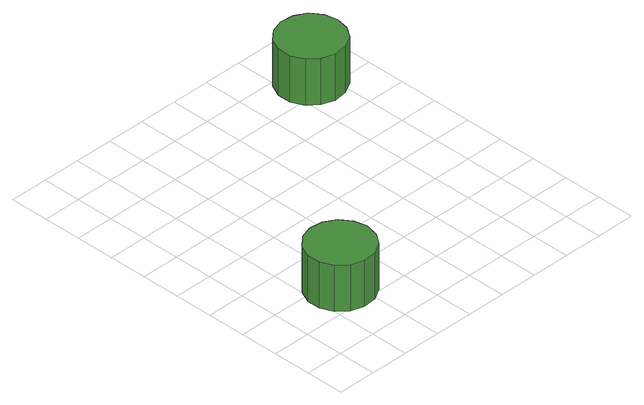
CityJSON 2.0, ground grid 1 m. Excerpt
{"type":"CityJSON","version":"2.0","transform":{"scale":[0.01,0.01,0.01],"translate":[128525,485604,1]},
"CityObjects":{
"tree1":{"type":"SolitaryVegetationObject","attributes":{"function":"something"},"geometry":[{"type":"MultiSurface","lod":"1","boundaries":[[[0,1,2,3,4,5,6,7,8,9,10,11,12,13,14]],[[15,16,17,18,19,20,21,22,23,24,25,26,27,28,29]],[[0,29,28,1]],[[1,28,27,2]],[[2,27,26,3]],[[3,26,25,4]],[[4,25,24,5]],[[5,24,23,6]],[[6,23,22,7]],[[7,22,21,8]],[[8,21,20,9]],[[9,20,19,10]],[[10,19,18,11]],[[11,18,17,12]],[[12,17,16,13]],[[13,16,15,14]],[[14,15,29,0]]]}]},
"tree2":{"type":"SolitaryVegetationObject","attributes":{"function":"something"},"geometry":[{"type":"MultiSurface","lod":"1","boundaries":[[[30,31,32,33,34,35,36,37,38,39,40,41,42,43,44]],[[45,46,47,48,49,50,51,52,53,54,55,56,57,58,59]],[[30,59,58,31]],[[31,58,57,32]],[[32,57,56,33]],[[33,56,55,34]],[[34,55,54,35]],[[35,54,53,36]],[[36,53,52,37]],[[37,52,51,38]],[[38,51,50,39]],[[39,50,49,40]],[[40,49,48,41]],[[41,48,47,42]],[[42,47,46,43]],[[43,46,45,44]],[[44,45,59,30]]]}]}
},
"vertices":[
[217,131,190],[209,165,190],[189,193,190],[158,211,190],[123,215,190],[90,204,190],[64,180,190],[50,148,190],[50,113,190],[64,81,190],[90,58,190],[123,47,190],[158,50,190],[189,68,190],[209,96,190],[209,96,65],[189,68,65],[158,50,65],[123,47,65],[90,58,65],[64,81,65],[50,113,65],[50,148,65],[64,180,65],[90,204,65],[123,215,65],[158,211,65],[189,193,65],[209,165,65],[217,131,65],
[744,740,152],[737,774,152],[717,803,152],[686,820,152],[651,824,152],[618,813,152],[592,790,152],[577,757,152],[577,722,152],[592,690,152],[618,667,152],[651,656,152],[686,660,152],[717,677,152],[737,706,152],[737,706,27],[717,677,27],[686,660,27],[651,656,27],[618,667,27],[592,690,27],[577,722,27],[577,757,27],[592,790,27],[618,813,27],[651,824,27],[686,820,27],[717,803,27],[737,774,27],[744,740,27]
]}
